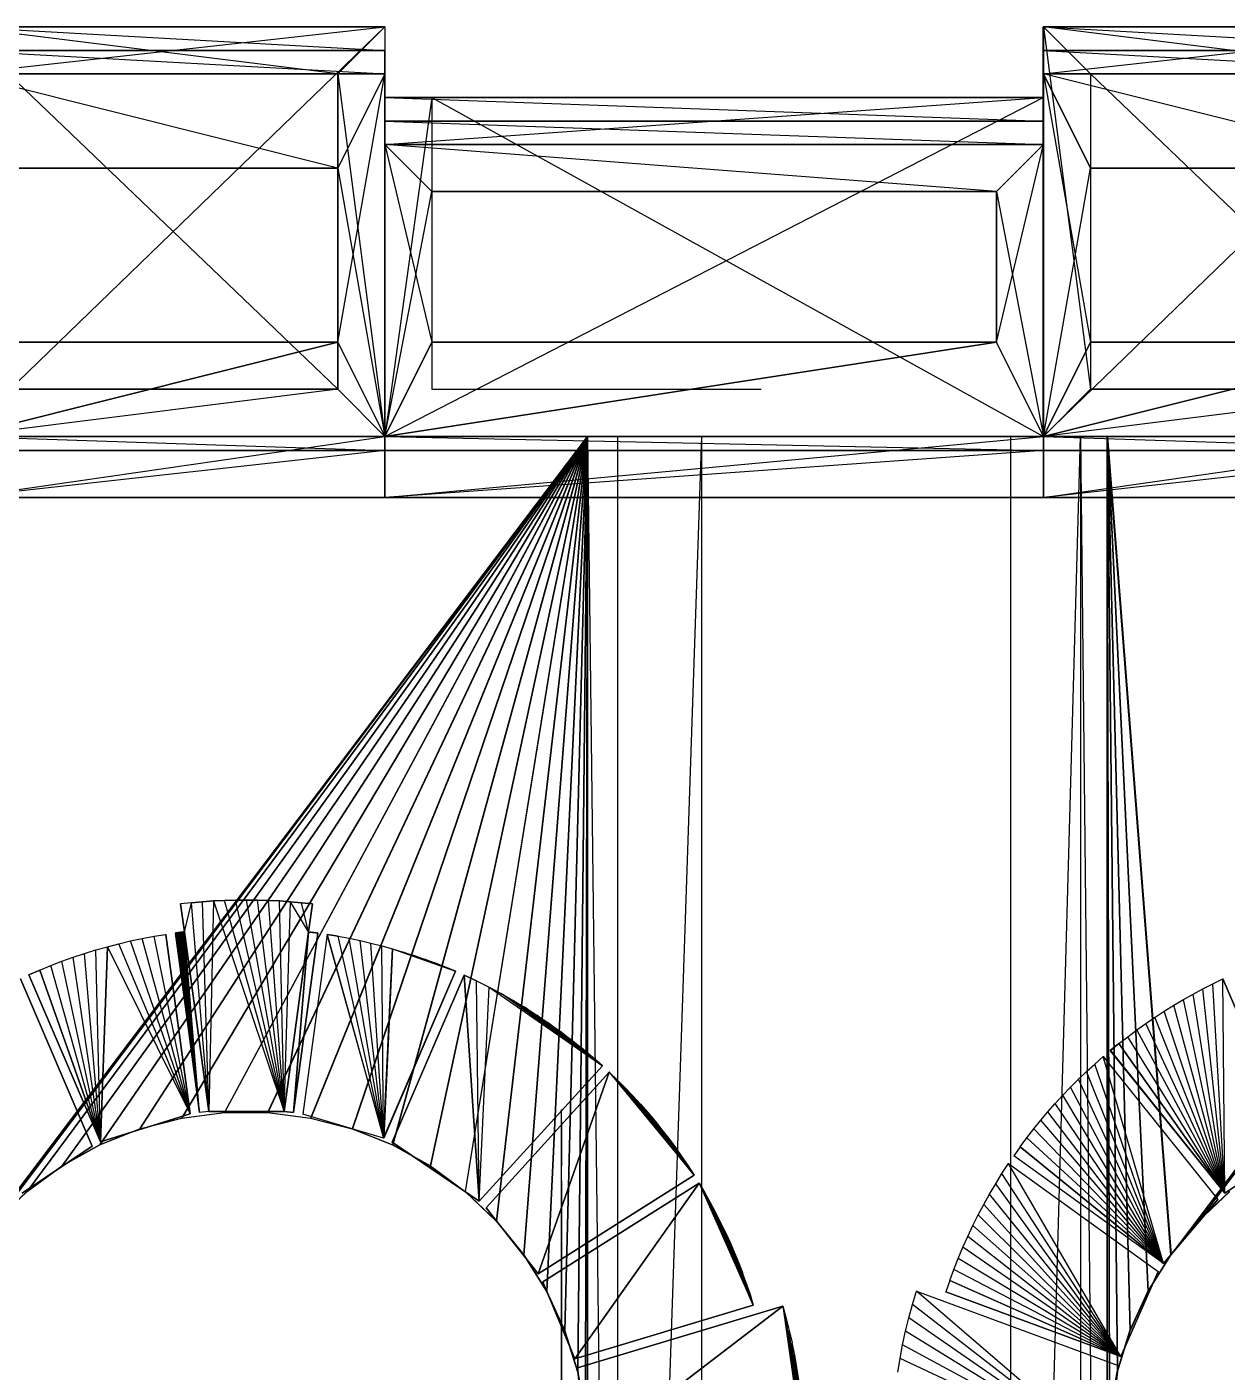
# Model space of a CAD drawing. Extents: x -41 to 47, y -35.8 to 51.3.
# Drawn here: x -18.502 to -15.952, y 44.107 to 46.965 of the extents above; entities that cross this region are included whole.
import ezdxf

# ---------------------------------------------------------------- set-up
doc = ezdxf.new("R2010")
doc.units = 0
doc.header["$MEASUREMENT"] = 0
doc.layers.add('PYDXF', color=8, linetype='CONTINUOUS')

msp = doc.modelspace()

# ---------------------------------------------------------------- linework, layer by layer
at = {"layer": 'PYDXF'}
for p, q in [((-17.7422, 46.9654), (-18.6417, 46.9654)), ((-18.6417, 46.0954), (-17.7422, 46.9654)), ((-17.7418, 46.9654), (-18.6413, 46.9654)), ((-18.6413, 46.8654), (-17.7418, 46.9654)), ((-17.8417, 46.8654), (-18.6413, 46.9654)), ((-17.7422, 46.9654), (-18.6413, 46.9654)), ((-18.6412, 46.9654), (-17.7417, 46.9654)), ((-18.6412, 46.9654), (-17.7417, 46.9154)), ((-17.7418, 46.9654), (-17.8417, 46.8654)), ((-17.7422, 46.9654), (-17.7422, 46.0954)), ((-17.7422, 46.9654), (-17.7418, 46.9654)), ((-17.7422, 46.9654), (-17.7418, 46.0954)), ((-17.7418, 46.9654), (-17.7418, 46.8654)), ((-17.7418, 46.9654), (-17.7418, 46.0954)), ((-17.7417, 46.9654), (-17.7417, 46.9154)), ((-15.4435, 46.9654), (-16.343, 46.9654)), ((-16.343, 46.0954), (-16.343, 46.9654)), ((-16.343, 46.0954), (-15.4435, 46.9654)), ((-16.3426, 46.9654), (-16.343, 46.0954)), ((-16.343, 46.9654), (-16.3426, 46.9654)), ((-16.3426, 46.9654), (-16.2426, 46.1954)), ((-15.543, 46.8654), (-16.3426, 46.9654)), ((-16.3426, 46.9654), (-15.443, 46.9654)), ((-16.3426, 46.9654), (-16.3426, 46.0954)), ((-16.3426, 46.9654), (-16.2426, 46.8654)), ((-15.4435, 46.9654), (-16.3426, 46.9654)), ((-15.443, 46.9654), (-16.3425, 46.9654)), ((-16.3425, 46.9654), (-16.3425, 46.9154)), ((-16.3425, 46.8654), (-16.3425, 46.9654)), ((-16.3425, 46.8654), (-15.443, 46.9654)), ((-16.3425, 46.9654), (-15.4429, 46.9654)), ((-16.3425, 46.9654), (-15.4429, 46.9154)), ((-16.3425, 46.9154), (-16.3425, 46.9654)), ((-18.6413, 46.9154), (-17.7417, 46.8654)), ((-18.6413, 46.9154), (-17.7417, 46.9154)), ((-17.7417, 46.9154), (-18.6412, 46.9154)), ((-17.7417, 46.8654), (-17.7417, 46.9154)), ((-16.3425, 46.9154), (-15.443, 46.8654)), ((-16.3425, 46.9154), (-15.4429, 46.9154)), ((-16.3425, 46.9154), (-16.3425, 46.8654)), ((-15.4429, 46.9154), (-16.3425, 46.9154)), ((-18.6413, 46.8654), (-17.7418, 46.8654)), ((-17.7418, 46.8654), (-18.6413, 46.8654)), ((-17.8417, 46.6654), (-18.6413, 46.8654)), ((-18.5414, 46.8654), (-17.8417, 46.1954)), ((-18.5414, 46.8654), (-17.8417, 46.8654)), ((-17.8417, 46.8654), (-18.5414, 46.8654)), ((-17.8417, 46.1954), (-17.8417, 46.8654)), ((-17.8417, 46.8654), (-17.8417, 46.1954)), ((-17.7418, 46.8654), (-17.8417, 46.6654)), ((-17.8417, 46.2954), (-17.7418, 46.8654)), ((-17.8417, 46.8654), (-17.7418, 46.0954)), ((-17.7418, 46.8654), (-17.7418, 46.0954)), ((-17.7418, 46.0954), (-17.7418, 46.8654)), ((-16.3425, 46.8654), (-15.443, 46.8654)), ((-15.443, 46.8654), (-16.3425, 46.8654)), ((-16.2426, 46.6654), (-16.3425, 46.8654)), ((-16.3425, 46.8654), (-16.3425, 46.0954)), ((-16.3425, 46.8654), (-16.2426, 46.2954)), ((-16.3425, 46.8654), (-16.2426, 46.6654)), ((-15.543, 46.6654), (-16.3425, 46.8654)), ((-16.3425, 46.0954), (-16.3425, 46.8654)), ((-16.2426, 46.8654), (-15.543, 46.1954)), ((-16.2426, 46.8654), (-15.543, 46.8654)), ((-16.2426, 46.8654), (-16.2426, 46.1954)), ((-15.543, 46.8654), (-16.2426, 46.8654)), ((-16.343, 46.8154), (-17.7422, 46.8154)), ((-17.7422, 46.0954), (-17.7422, 46.8154)), ((-17.7422, 46.0954), (-16.343, 46.8154)), ((-17.7422, 46.8154), (-17.7418, 46.8154)), ((-17.7418, 46.8154), (-17.7422, 46.0954)), ((-16.3425, 46.8154), (-17.7418, 46.8154)), ((-17.7418, 46.7154), (-17.7418, 46.8154)), ((-17.7418, 46.7154), (-16.3425, 46.8154)), ((-17.7417, 46.7654), (-17.7418, 46.8154)), ((-17.6418, 46.8154), (-17.7418, 46.0954)), ((-17.7418, 46.8154), (-17.7418, 46.0954)), ((-17.6418, 46.8154), (-17.7418, 46.8154)), ((-16.343, 46.8154), (-17.7418, 46.8154)), ((-17.7417, 46.8154), (-17.7417, 46.7654)), ((-17.7417, 46.8154), (-16.3425, 46.8154)), ((-17.7417, 46.8154), (-16.3425, 46.7654)), ((-17.6418, 46.8154), (-17.6418, 46.1954)), ((-17.6418, 46.8154), (-16.3425, 46.8154)), ((-17.6418, 46.8154), (-16.3425, 46.0954)), ((-16.343, 46.8154), (-17.6418, 46.8154)), ((-16.343, 46.8154), (-16.343, 46.0954)), ((-16.343, 46.8154), (-16.3425, 46.0954)), ((-16.3425, 46.8154), (-16.343, 46.8154)), ((-16.3425, 46.8154), (-16.3425, 46.7154)), ((-16.3425, 46.8154), (-16.3425, 46.7654)), ((-16.3425, 46.0954), (-16.3425, 46.8154)), ((-17.7417, 46.7654), (-16.3425, 46.7154)), ((-17.7417, 46.7654), (-16.3425, 46.7654)), ((-17.7417, 46.7654), (-17.7417, 46.7154)), ((-16.3425, 46.7654), (-17.7417, 46.7654)), ((-16.3425, 46.7154), (-16.3425, 46.7654)), ((-16.3425, 46.7154), (-17.7418, 46.7154)), ((-17.7418, 46.7154), (-16.3425, 46.7154)), ((-17.6418, 46.6154), (-17.7418, 46.7154)), ((-17.7418, 46.7154), (-17.7418, 46.0954)), ((-17.7418, 46.7154), (-17.6418, 46.2954)), ((-17.7418, 46.7154), (-17.6418, 46.6154)), ((-16.4425, 46.6154), (-17.7418, 46.7154)), ((-17.7418, 46.0954), (-17.7418, 46.7154)), ((-16.3425, 46.7154), (-16.4425, 46.6154)), ((-16.4425, 46.2954), (-16.3425, 46.7154)), ((-16.3425, 46.7154), (-16.3425, 46.0954)), ((-16.3425, 46.0954), (-16.3425, 46.7154)), ((-17.8417, 46.6654), (-18.5414, 46.6654)), ((-18.5414, 46.6654), (-17.8417, 46.6654)), ((-17.8417, 46.6654), (-17.8417, 46.2954)), ((-17.8417, 46.2954), (-17.8417, 46.6654)), ((-17.8417, 46.6654), (-17.7418, 46.0954)), ((-16.3425, 46.0954), (-16.2426, 46.6654)), ((-16.2426, 46.6654), (-16.2426, 46.2954)), ((-15.543, 46.6654), (-16.2426, 46.6654)), ((-16.2426, 46.6654), (-15.5429, 46.6654)), ((-17.7418, 46.0954), (-17.6418, 46.6154)), ((-17.6418, 46.6154), (-17.6418, 46.2954)), ((-16.4425, 46.6154), (-17.6418, 46.6154)), ((-17.6418, 46.6154), (-16.4425, 46.6154)), ((-16.4425, 46.6154), (-16.4425, 46.2954)), ((-16.4425, 46.6154), (-16.3425, 46.0954)), ((-16.4425, 46.2954), (-16.4425, 46.6154)), ((-18.6413, 46.0954), (-17.8417, 46.2954)), ((-17.8417, 46.2954), (-18.6413, 46.0954)), ((-18.5414, 46.2954), (-17.8417, 46.2954)), ((-17.8417, 46.2954), (-18.5413, 46.2954)), ((-17.8417, 46.2954), (-17.7418, 46.0954)), ((-16.4425, 46.2954), (-17.7418, 46.0954)), ((-17.7418, 46.0954), (-16.4425, 46.2954)), ((-17.6418, 46.2954), (-17.7418, 46.0954)), ((-17.7418, 46.0954), (-17.6418, 46.2954)), ((-16.4425, 46.2954), (-17.6418, 46.2954)), ((-17.6418, 46.2954), (-16.4425, 46.2954)), ((-16.3425, 46.0954), (-16.4425, 46.2954)), ((-16.3425, 46.0954), (-16.2426, 46.2954)), ((-16.3425, 46.0954), (-15.5429, 46.2954)), ((-15.543, 46.2954), (-16.3425, 46.0954)), ((-16.2426, 46.2954), (-16.3425, 46.0954)), ((-15.5429, 46.2954), (-16.2426, 46.2954)), ((-16.2426, 46.2954), (-15.543, 46.2954)), ((-17.8417, 46.1954), (-18.6413, 46.0954)), ((-17.8417, 46.1954), (-18.5414, 46.1954)), ((-18.5414, 46.1954), (-17.8417, 46.1954)), ((-17.7418, 46.0954), (-17.8417, 46.1954)), ((-17.6418, 46.1954), (-16.9422, 46.1954)), ((-16.2426, 46.1954), (-16.3426, 46.0954)), ((-15.543, 46.1954), (-16.3426, 46.0954)), ((-15.543, 46.1954), (-16.2426, 46.1954)), ((-16.2426, 46.1954), (-15.543, 46.1954)), ((-18.7619, 46.0954), (-17.3119, 46.0954)), ((-18.7613, 46.0954), (-17.3113, 46.0954)), ((-18.7613, 46.0954), (-17.3119, 46.0954)), ((-18.6417, 46.0954), (-17.7422, 46.0954)), ((-18.6417, 46.0954), (-17.7418, 46.0954)), ((-17.7418, 46.0954), (-18.6413, 46.0954)), ((-18.6413, 46.0954), (-17.7418, 46.0954)), ((-18.6413, 45.9654), (-17.7418, 46.0954)), ((-18.6412, 46.0954), (-17.7417, 46.0654)), ((-17.3119, 46.0954), (-18.6269, 44.3564)), ((-18.6262, 44.3564), (-17.3113, 46.0954)), ((-17.3119, 46.0954), (-18.5688, 44.4276)), ((-17.3113, 46.0954), (-18.5682, 44.4276)), ((-17.3119, 46.0954), (-18.5023, 44.4909)), ((-17.3113, 46.0954), (-18.5017, 44.4909)), ((-17.3119, 46.0954), (-18.4283, 44.5452)), ((-17.3113, 46.0954), (-18.4277, 44.5452)), ((-17.3119, 46.0954), (-18.3481, 44.5898)), ((-17.3113, 46.0954), (-18.3474, 44.5898)), ((-17.3119, 46.0954), (-18.2628, 44.6239)), ((-17.3113, 46.0954), (-18.2621, 44.6239)), ((-17.3119, 46.0954), (-18.1739, 44.6469)), ((-17.3113, 46.0954), (-18.1733, 44.6469)), ((-17.3119, 46.0954), (-18.0828, 44.6585)), ((-17.3113, 46.0954), (-18.0822, 44.6585)), ((-17.3119, 46.0954), (-17.991, 44.6585)), ((-17.3113, 46.0954), (-17.9904, 44.6585)), ((-17.3119, 46.0954), (-17.8999, 44.6469)), ((-17.3113, 46.0954), (-17.8993, 44.6469)), ((-17.3119, 46.0954), (-17.8111, 44.6239)), ((-17.3113, 46.0954), (-17.8104, 44.6239)), ((-17.7422, 46.0954), (-16.343, 46.0954)), ((-17.7418, 46.0954), (-17.7422, 46.0954)), ((-17.7422, 46.0954), (-17.7418, 46.0954)), ((-17.7422, 46.0954), (-16.3425, 46.0954)), ((-17.7418, 46.0954), (-17.7417, 46.0654)), ((-17.7418, 46.0954), (-17.7418, 45.9654)), ((-16.3425, 46.0954), (-17.7418, 46.0954)), ((-17.7418, 46.0954), (-16.3425, 46.0954)), ((-17.7418, 45.9654), (-16.3425, 46.0954)), ((-17.7418, 45.9654), (-17.7418, 46.0954)), ((-17.7417, 46.0654), (-17.7417, 46.0954)), ((-17.7417, 46.0954), (-16.3425, 46.0654)), ((-17.3119, 46.0954), (-17.7258, 44.5898)), ((-17.3113, 46.0954), (-17.7252, 44.5898)), ((-17.3119, 46.0954), (-17.6455, 44.5452)), ((-17.3113, 46.0954), (-17.6449, 44.5452)), ((-17.3119, 46.0954), (-17.5715, 44.4909)), ((-17.3113, 46.0954), (-17.5709, 44.4909)), ((-17.3119, 46.0954), (-17.505, 44.4276)), ((-17.3113, 46.0954), (-17.5044, 44.4276)), ((-17.3119, 46.0954), (-17.447, 44.3564)), ((-17.3113, 46.0954), (-17.4464, 44.3564)), ((-17.3119, 46.0954), (-17.3985, 44.2785)), ((-17.3113, 46.0954), (-17.3978, 44.2785)), ((-17.3119, 46.0954), (-17.3602, 44.1951)), ((-17.3113, 46.0954), (-17.3595, 44.1951)), ((-17.3119, 46.0954), (-17.3327, 44.1074)), ((-17.3113, 46.0954), (-17.332, 44.1074)), ((-17.3119, 46.0954), (-17.3165, 44.0171)), ((-17.3113, 46.0954), (-17.3159, 44.0171)), ((-17.3119, 46.0954), (-17.3119, 43.9254)), ((-17.3119, 46.0954), (-17.3113, 46.0954)), ((-17.3119, 46.0954), (-17.3113, 43.9254)), ((-17.3113, 46.0954), (-17.3113, 43.9254)), ((-17.3112, 46.0954), (-17.2476, 46.0954)), ((-16.2062, 46.0954), (-17.3112, 46.0954)), ((-17.3112, 40.7954), (-17.3112, 46.0954)), ((-17.3112, 46.0954), (-17.2476, 40.7954)), ((-17.3112, 46.0954), (-17.3112, 40.7954)), ((-17.2476, 46.0954), (-17.069, 46.0954)), ((-17.069, 46.0954), (-17.2476, 40.7954)), ((-16.2062, 46.0954), (-17.2476, 46.0954)), ((-17.2476, 46.0954), (-17.2476, 40.7954)), ((-17.069, 46.0954), (-16.4124, 46.0954)), ((-16.2062, 46.0954), (-17.069, 46.0954)), ((-17.069, 46.0954), (-17.069, 40.7954)), ((-16.4124, 46.0954), (-16.2639, 46.0954)), ((-16.4124, 46.0954), (-16.4124, 40.7954)), ((-16.2062, 46.0954), (-16.4124, 46.0954)), ((-16.4124, 40.7954), (-16.2639, 46.0954)), ((-16.343, 46.0954), (-15.4435, 46.0954)), ((-16.343, 46.0954), (-16.3426, 46.0954)), ((-16.343, 46.0954), (-15.443, 46.0954)), ((-16.3425, 46.0954), (-16.343, 46.0954)), ((-15.443, 46.0954), (-16.3425, 46.0954)), ((-16.3425, 46.0654), (-16.3425, 46.0954)), ((-16.3425, 46.0954), (-16.3425, 46.0654)), ((-16.3425, 46.0954), (-16.3425, 45.9654)), ((-16.3425, 46.0954), (-15.443, 46.0954)), ((-15.4429, 46.0954), (-16.3425, 46.0954)), ((-16.3425, 45.9654), (-15.443, 46.0954)), ((-16.3425, 45.9654), (-16.3425, 46.0954)), ((-16.3424, 46.0954), (-15.4429, 46.0654)), ((-16.3424, 46.0954), (-15.4429, 46.0954)), ((-16.2639, 46.0954), (-16.2062, 46.0954)), ((-16.2062, 46.0954), (-16.2639, 46.0954)), ((-16.2639, 46.0954), (-16.2062, 40.7954)), ((-16.2639, 46.0954), (-16.2639, 40.7954)), ((-16.2069, 43.9254), (-16.2069, 46.0954)), ((-16.2069, 46.0954), (-14.7569, 46.0954)), ((-16.2069, 46.0954), (-16.2023, 44.0171)), ((-16.2069, 46.0954), (-16.2063, 46.0954)), ((-16.2063, 46.0954), (-16.2069, 43.9254)), ((-16.2069, 46.0954), (-16.1204, 44.2785)), ((-16.2069, 46.0954), (-16.1862, 44.1074)), ((-16.2069, 46.0954), (-16.1587, 44.1951)), ((-16.0719, 44.3564), (-16.2069, 46.0954)), ((-16.2063, 46.0954), (-16.2063, 43.9254)), ((-16.2017, 44.0171), (-16.2063, 46.0954)), ((-16.2063, 46.0954), (-16.1581, 44.1951)), ((-16.2063, 46.0954), (-16.1855, 44.1074)), ((-16.2063, 46.0954), (-16.0712, 44.3564)), ((-16.2063, 46.0954), (-16.1198, 44.2785)), ((-16.2063, 46.0954), (-14.7563, 46.0954)), ((-16.2063, 46.0954), (-14.7569, 46.0954)), ((-16.2062, 46.0954), (-16.2062, 40.7954)), ((-16.2062, 40.7954), (-16.2062, 46.0954)), ((-14.7569, 46.0954), (-16.0719, 44.3564)), ((-16.0712, 44.3564), (-14.7563, 46.0954)), ((-14.7569, 46.0954), (-16.0139, 44.4276)), ((-14.7563, 46.0954), (-16.0132, 44.4276)), ((-18.6413, 46.0654), (-17.7418, 46.0654)), ((-17.7418, 46.0654), (-18.6413, 45.9654)), ((-17.7417, 46.0654), (-18.6412, 46.0654)), ((-17.7418, 45.9654), (-17.7418, 46.0654)), ((-17.7418, 46.0654), (-16.3425, 46.0654)), ((-16.3425, 46.0654), (-17.7418, 45.9654)), ((-17.7418, 46.0654), (-17.7418, 45.9654)), ((-16.3425, 46.0654), (-17.7417, 46.0654)), ((-16.3425, 45.9654), (-16.3425, 46.0654)), ((-16.3425, 46.0654), (-15.443, 46.0654)), ((-15.443, 46.0654), (-16.3425, 45.9654)), ((-16.3425, 46.0654), (-16.3425, 45.9654)), ((-15.4429, 46.0654), (-16.3424, 46.0654)), ((-17.7418, 45.9654), (-18.6413, 45.9654)), ((-18.6413, 45.9654), (-17.7418, 45.9654)), ((-16.3425, 45.9654), (-17.7418, 45.9654)), ((-17.7418, 45.9654), (-16.3425, 45.9654)), ((-15.443, 45.9654), (-16.3425, 45.9654)), ((-16.3425, 45.9654), (-15.443, 45.9654)), ((-18.1524, 45.1045), (-18.1757, 45.102)), ((-18.1676, 45.0425), (-18.1524, 45.1045)), ((-18.1292, 45.1066), (-18.1525, 45.1045)), ((-18.1524, 45.1045), (-18.1291, 45.1066)), ((-18.1159, 44.661), (-18.1524, 45.1045)), ((-18.1059, 45.1082), (-18.1292, 45.1066)), ((-18.1291, 45.1066), (-18.1058, 45.1082)), ((-18.1159, 44.661), (-18.1291, 45.1066)), ((-18.1058, 45.1082), (-18.1159, 44.661)), ((-18.0825, 45.1093), (-18.1059, 45.1082)), ((-18.1058, 45.1082), (-18.0825, 45.1093)), ((-18.1058, 45.1082), (-17.956, 44.661)), ((-18.0825, 45.1093), (-18.0591, 45.11)), ((-18.0591, 45.11), (-18.0825, 45.1093)), ((-17.956, 44.661), (-18.0825, 45.1093)), ((-18.0591, 45.11), (-18.0357, 45.1102)), ((-18.0358, 45.1102), (-18.0591, 45.11)), ((-17.956, 44.661), (-18.0591, 45.11)), ((-18.0124, 45.11), (-18.0358, 45.1102)), ((-18.0357, 45.1102), (-18.0124, 45.11)), ((-17.956, 44.661), (-18.0357, 45.1102)), ((-17.989, 45.1093), (-18.0124, 45.11)), ((-18.0124, 45.11), (-17.989, 45.1093)), ((-17.956, 44.661), (-18.0124, 45.11)), ((-17.9657, 45.1081), (-17.989, 45.1093)), ((-17.989, 45.1093), (-17.9656, 45.1081)), ((-17.956, 44.661), (-17.989, 45.1093)), ((-17.9424, 45.1065), (-17.9657, 45.1081)), ((-17.9656, 45.1081), (-17.9423, 45.1065)), ((-17.956, 44.661), (-17.9656, 45.1081)), ((-17.956, 44.661), (-17.9423, 45.1065)), ((-17.9191, 45.1044), (-17.9424, 45.1065)), ((-17.9423, 45.1065), (-17.919, 45.1044)), ((-17.9039, 45.0424), (-17.9423, 45.1065)), ((-17.8958, 45.1019), (-17.9191, 45.1044)), ((-17.919, 45.1044), (-17.8958, 45.1019)), ((-17.9039, 45.0424), (-17.919, 45.1044)), ((-18.1757, 45.1022), (-18.1757, 45.102)), ((-18.1676, 45.0425), (-18.1757, 45.102)), ((-18.1757, 45.102), (-18.1676, 45.0425)), ((-17.8958, 45.1019), (-17.9039, 45.0424)), ((-17.9039, 45.0424), (-17.8958, 45.1019)), ((-17.8958, 45.1021), (-17.8958, 45.1019)), ((-18.3067, 45.0173), (-18.282, 45.0231)), ((-18.282, 45.0231), (-18.2572, 45.0283)), ((-18.1555, 44.6555), (-18.282, 45.0231)), ((-18.2572, 45.0283), (-18.2323, 45.033)), ((-18.1555, 44.6555), (-18.2572, 45.0283)), ((-18.2323, 45.033), (-18.2073, 45.0372)), ((-18.1555, 44.6555), (-18.2323, 45.033)), ((-18.2073, 45.0373), (-18.2073, 45.0372)), ((-18.1555, 44.6555), (-18.2073, 45.0372)), ((-18.2073, 45.0372), (-18.1555, 44.6555)), ((-18.1858, 45.0403), (-18.1875, 45.04)), ((-18.1875, 45.04), (-18.1357, 44.6586)), ((-18.1842, 45.0405), (-18.1858, 45.0403)), ((-18.1858, 45.0403), (-18.1842, 45.0405)), ((-18.1357, 44.6586), (-18.1858, 45.0403)), ((-18.1825, 45.0407), (-18.1842, 45.0405)), ((-18.1842, 45.0405), (-18.1825, 45.0407)), ((-18.1357, 44.6586), (-18.1842, 45.0405)), ((-18.1809, 45.0409), (-18.1825, 45.0407)), ((-18.1825, 45.0407), (-18.1809, 45.0409)), ((-18.1357, 44.6586), (-18.1825, 45.0407)), ((-18.1792, 45.0411), (-18.1809, 45.0409)), ((-18.1809, 45.0409), (-18.1792, 45.0411)), ((-18.1357, 44.6586), (-18.1809, 45.0409)), ((-18.1776, 45.0413), (-18.1792, 45.0411)), ((-18.1792, 45.0411), (-18.1776, 45.0413)), ((-18.1357, 44.6586), (-18.1792, 45.0411)), ((-18.1776, 45.0413), (-18.1759, 45.0415)), ((-18.1759, 45.0415), (-18.1776, 45.0413)), ((-18.1357, 44.6586), (-18.1776, 45.0413)), ((-18.1743, 45.0418), (-18.1759, 45.0415)), ((-18.1759, 45.0415), (-18.1742, 45.0418)), ((-18.1357, 44.6586), (-18.1759, 45.0415)), ((-18.1726, 45.042), (-18.1743, 45.0418)), ((-18.1742, 45.0418), (-18.1726, 45.042)), ((-18.1357, 44.6586), (-18.1742, 45.0418)), ((-18.1726, 45.042), (-18.1709, 45.0422)), ((-18.171, 45.0422), (-18.1726, 45.042)), ((-18.1357, 44.6586), (-18.1726, 45.042)), ((-18.1693, 45.0424), (-18.171, 45.0422)), ((-18.1709, 45.0422), (-18.1693, 45.0424)), ((-18.1357, 44.6586), (-18.1709, 45.0422)), ((-18.1676, 45.0425), (-18.1693, 45.0424)), ((-18.1693, 45.0424), (-18.1676, 45.0425)), ((-18.1357, 44.6586), (-18.1693, 45.0424)), ((-18.1676, 45.0425), (-18.1159, 44.661)), ((-18.1159, 44.661), (-18.1676, 45.0425)), ((-18.1357, 44.6586), (-18.1676, 45.0425)), ((-17.9039, 45.0424), (-17.956, 44.661)), ((-17.956, 44.661), (-17.9039, 45.0424)), ((-17.9039, 45.0424), (-17.9362, 44.6585)), ((-17.9362, 44.6585), (-17.9039, 45.0424)), ((-17.9362, 44.6585), (-17.8841, 45.0399)), ((-17.8841, 45.0399), (-17.9362, 44.6585)), ((-17.8643, 45.037), (-17.9164, 44.6554)), ((-17.9039, 45.0424), (-17.9023, 45.0422)), ((-17.9039, 45.0424), (-17.8841, 45.0399)), ((-17.9023, 45.0422), (-17.9006, 45.042)), ((-17.8841, 45.0399), (-17.9023, 45.0422)), ((-17.9006, 45.042), (-17.899, 45.0418)), ((-17.8841, 45.0399), (-17.9006, 45.042)), ((-17.899, 45.0418), (-17.8973, 45.0416)), ((-17.8841, 45.0399), (-17.899, 45.0418)), ((-17.8973, 45.0416), (-17.8957, 45.0414)), ((-17.8841, 45.0399), (-17.8973, 45.0416)), ((-17.8957, 45.0414), (-17.894, 45.0412)), ((-17.8841, 45.0399), (-17.8957, 45.0414)), ((-17.8841, 45.0399), (-17.894, 45.0412)), ((-17.894, 45.0412), (-17.8924, 45.041)), ((-17.8841, 45.0399), (-17.8924, 45.041)), ((-17.8923, 45.041), (-17.8907, 45.0408)), ((-17.8841, 45.0399), (-17.8907, 45.0408)), ((-17.8907, 45.0408), (-17.889, 45.0406)), ((-17.8841, 45.0399), (-17.8891, 45.0406)), ((-17.8891, 45.0406), (-17.8874, 45.0403)), ((-17.8874, 45.0403), (-17.8858, 45.0401)), ((-17.8841, 45.0399), (-17.8874, 45.0403)), ((-17.8841, 45.0399), (-17.8858, 45.0401)), ((-17.8857, 45.0401), (-17.8841, 45.0399)), ((-17.8643, 45.037), (-17.7444, 44.604)), ((-17.8643, 45.037), (-17.8409, 45.0332)), ((-17.7443, 44.604), (-17.8643, 45.037)), ((-17.8409, 45.0332), (-17.8643, 45.037)), ((-17.8409, 45.0332), (-17.8177, 45.0288)), ((-17.7444, 44.604), (-17.8409, 45.0332)), ((-17.8177, 45.0288), (-17.7945, 45.0239)), ((-17.7444, 44.604), (-17.8177, 45.0288)), ((-17.7444, 44.604), (-17.7945, 45.0239)), ((-17.7944, 45.0239), (-17.7714, 45.0186)), ((-17.7444, 44.604), (-17.7714, 45.0186)), ((-17.7714, 45.0186), (-17.7484, 45.0128)), ((-18.4039, 44.9885), (-18.3799, 44.9965)), ((-18.3799, 44.9965), (-18.3556, 45.004)), ((-18.3458, 44.596), (-18.3799, 44.9965)), ((-18.3556, 45.004), (-18.3312, 45.0109)), ((-18.3458, 44.596), (-18.3556, 45.004)), ((-18.3458, 44.596), (-18.3313, 45.0109)), ((-18.3312, 45.0109), (-18.3458, 44.596)), ((-18.3313, 45.0109), (-18.3067, 45.0173)), ((-18.3313, 45.0109), (-18.1555, 44.6555)), ((-18.1555, 44.6555), (-18.3067, 45.0173)), ((-17.7484, 45.0128), (-17.7256, 45.0065)), ((-17.7444, 44.604), (-17.7484, 45.0128)), ((-17.7444, 44.604), (-17.7256, 45.0065)), ((-17.7256, 45.0065), (-17.7443, 44.604)), ((-17.7256, 45.0065), (-17.7029, 44.9997)), ((-17.7256, 45.0065), (-17.5918, 44.9587)), ((-17.7029, 44.9997), (-17.6803, 44.9924)), ((-17.5918, 44.9587), (-17.7029, 44.9997)), ((-17.5918, 44.9587), (-17.6803, 44.9924)), ((-17.6803, 44.9924), (-17.6579, 44.9847)), ((-18.4749, 44.9612), (-18.4982, 44.951)), ((-18.4982, 44.951), (-18.4749, 44.9612)), ((-18.4749, 44.9612), (-18.4515, 44.9708)), ((-18.4749, 44.9612), (-18.3458, 44.596)), ((-18.3458, 44.596), (-18.4749, 44.9612)), ((-18.4515, 44.9708), (-18.4278, 44.9799)), ((-18.3458, 44.596), (-18.4515, 44.9708)), ((-18.4278, 44.9799), (-18.4039, 44.9885)), ((-18.3458, 44.596), (-18.4278, 44.9799)), ((-18.3458, 44.596), (-18.4039, 44.9885)), ((-17.6579, 44.9847), (-17.6357, 44.9765)), ((-17.5918, 44.9587), (-17.6579, 44.9847)), ((-17.6357, 44.9765), (-17.6137, 44.9678)), ((-17.5918, 44.9587), (-17.6357, 44.9765)), ((-17.5918, 44.9587), (-17.6137, 44.9678)), ((-17.6136, 44.9678), (-17.5918, 44.9587)), ((-18.5163, 44.9427), (-18.3638, 44.5872)), ((-18.3638, 44.5872), (-18.5163, 44.9427)), ((-18.4982, 44.9512), (-18.4982, 44.951)), ((-18.3458, 44.596), (-18.4982, 44.951)), ((-18.4982, 44.951), (-18.3458, 44.596)), ((-17.7444, 44.604), (-17.5918, 44.9587)), ((-17.5918, 44.9587), (-17.7443, 44.604)), ((-17.5735, 44.9506), (-17.7261, 44.5957)), ((-17.7261, 44.5957), (-17.5735, 44.9506)), ((-17.5734, 44.9508), (-17.5735, 44.9506)), ((-17.5735, 44.9506), (-17.5411, 44.47)), ((-17.5735, 44.9506), (-17.5468, 44.9382)), ((-17.5411, 44.47), (-17.5735, 44.9506)), ((-17.5468, 44.9382), (-17.5735, 44.9506)), ((-17.5468, 44.9382), (-17.5205, 44.925)), ((-17.5411, 44.47), (-17.5468, 44.9382)), ((-16.0037, 44.9215), (-15.9826, 44.9323)), ((-15.9826, 44.9323), (-15.9613, 44.9427)), ((-15.9574, 44.4872), (-15.9826, 44.9323)), ((-15.9616, 44.9433), (-15.9613, 44.9427)), ((-15.9613, 44.9427), (-15.8088, 44.5872)), ((-15.9574, 44.4872), (-15.9613, 44.9427)), ((-15.8088, 44.5872), (-15.9613, 44.9427)), ((-17.5411, 44.47), (-17.5205, 44.925)), ((-17.5205, 44.925), (-17.2796, 44.7577)), ((-17.5205, 44.925), (-17.4945, 44.9112)), ((-17.4945, 44.9112), (-17.4689, 44.8967)), ((-17.2796, 44.7577), (-17.4945, 44.9112)), ((-16.0452, 44.8987), (-16.0246, 44.9103)), ((-16.0246, 44.9103), (-16.0037, 44.9215)), ((-15.9574, 44.4872), (-16.0246, 44.9103)), ((-15.9574, 44.4872), (-16.0037, 44.9215)), ((-17.2796, 44.7577), (-17.4689, 44.8967)), ((-17.4689, 44.8967), (-17.4437, 44.8815)), ((-17.4437, 44.8815), (-17.4189, 44.8657)), ((-17.2796, 44.7577), (-17.4437, 44.8815)), ((-16.0857, 44.874), (-16.0656, 44.8866)), ((-16.0656, 44.8866), (-16.0452, 44.8987)), ((-15.9574, 44.4872), (-16.0656, 44.8866)), ((-15.9574, 44.4872), (-16.0452, 44.8987)), ((-17.4189, 44.8657), (-17.3945, 44.8492)), ((-17.2796, 44.7577), (-17.4189, 44.8657)), ((-17.3946, 44.8492), (-17.3706, 44.8322)), ((-17.2796, 44.7577), (-17.3946, 44.8492)), ((-16.1444, 44.834), (-16.1251, 44.8478)), ((-16.1251, 44.8478), (-16.1055, 44.8611)), ((-15.9574, 44.4872), (-16.1251, 44.8478)), ((-15.9574, 44.4872), (-16.1056, 44.8611)), ((-16.1055, 44.8611), (-16.0857, 44.874)), ((-15.9574, 44.4872), (-16.0857, 44.874)), ((-17.2796, 44.7577), (-17.3706, 44.8322)), ((-17.3706, 44.8322), (-17.3471, 44.8144)), ((-16.1821, 44.8053), (-16.1634, 44.8198)), ((-16.1634, 44.8198), (-16.1444, 44.834)), ((-15.9574, 44.4872), (-16.1634, 44.8198)), ((-15.9574, 44.4872), (-16.1444, 44.834)), ((-17.2796, 44.7577), (-17.3471, 44.8144)), ((-17.3471, 44.8144), (-17.3241, 44.7961)), ((-17.3241, 44.7961), (-17.3016, 44.7772)), ((-17.2796, 44.7577), (-17.3241, 44.7961)), ((-16.2006, 44.7904), (-16.2005, 44.7903)), ((-16.1821, 44.8053), (-16.2005, 44.7903)), ((-15.9574, 44.4872), (-16.2005, 44.7903)), ((-16.2004, 44.7903), (-16.1821, 44.8053)), ((-16.2004, 44.7903), (-15.9574, 44.4872)), ((-16.1821, 44.8053), (-15.9574, 44.4872)), ((-15.9574, 44.4872), (-16.1821, 44.8053)), ((-17.3016, 44.7772), (-17.2795, 44.7577)), ((-17.2796, 44.7577), (-17.3016, 44.7772)), ((-16.251, 44.7457), (-16.2335, 44.7617)), ((-16.2335, 44.7617), (-16.2157, 44.7774)), ((-16.0877, 44.3377), (-16.2335, 44.7617)), ((-16.2162, 44.7779), (-16.2157, 44.7774)), ((-16.0877, 44.3377), (-16.2158, 44.7774)), ((-16.2158, 44.7774), (-15.9723, 44.4738)), ((-17.5411, 44.47), (-17.2796, 44.7577)), ((-17.2795, 44.7577), (-17.5411, 44.47)), ((-17.2649, 44.7441), (-17.5267, 44.4561)), ((-17.2649, 44.7441), (-17.4162, 44.3162)), ((-17.4162, 44.3162), (-17.2649, 44.7441)), ((-17.2648, 44.7442), (-17.2649, 44.7441)), ((-17.2649, 44.7441), (-17.0847, 44.5252)), ((-17.2649, 44.7441), (-17.2478, 44.7277)), ((-17.2478, 44.7277), (-17.2649, 44.7441)), ((-16.2681, 44.7293), (-16.251, 44.7457)), ((-16.0877, 44.3377), (-16.251, 44.7457)), ((-17.2478, 44.7277), (-17.2311, 44.7109)), ((-17.0847, 44.5252), (-17.2478, 44.7277)), ((-17.2311, 44.7109), (-17.2147, 44.6938)), ((-17.0847, 44.5252), (-17.2311, 44.7109)), ((-16.3012, 44.6955), (-16.2848, 44.7126)), ((-16.2848, 44.7126), (-16.2681, 44.7293)), ((-16.0877, 44.3377), (-16.2848, 44.7126)), ((-16.0877, 44.3377), (-16.2681, 44.7293)), ((-17.2147, 44.6938), (-17.1987, 44.6763)), ((-17.0847, 44.5252), (-17.2147, 44.6938)), ((-17.0847, 44.5252), (-17.1987, 44.6763)), ((-17.1987, 44.6763), (-17.1831, 44.6585)), ((-16.3329, 44.6602), (-16.3173, 44.678)), ((-16.3173, 44.678), (-16.3012, 44.6955)), ((-16.0877, 44.3377), (-16.3173, 44.678)), ((-16.0877, 44.3377), (-16.3012, 44.6955)), ((-18.3458, 44.596), (-18.1555, 44.6555)), ((-18.1555, 44.6555), (-18.3458, 44.596)), ((-18.2628, 44.6239), (-18.1739, 44.6469)), ((-18.2628, 44.6239), (-18.1733, 44.6469)), ((-18.2621, 44.6239), (-18.1733, 44.6469)), ((-18.1739, 44.6469), (-18.0828, 44.6585)), ((-18.1739, 44.6469), (-18.0822, 44.6585)), ((-18.1733, 44.6469), (-18.1739, 44.6469)), ((-18.1733, 44.6469), (-18.0822, 44.6585)), ((-18.1159, 44.661), (-18.1357, 44.6586)), ((-17.956, 44.661), (-18.1159, 44.661)), ((-18.1159, 44.661), (-17.956, 44.661)), ((-18.0828, 44.6585), (-17.991, 44.6585)), ((-18.0828, 44.6585), (-17.9904, 44.6585)), ((-18.0822, 44.6585), (-18.0828, 44.6585)), ((-18.0822, 44.6585), (-17.9904, 44.6585)), ((-17.991, 44.6585), (-17.8999, 44.6469)), ((-17.991, 44.6585), (-17.8993, 44.6469)), ((-17.9904, 44.6585), (-17.991, 44.6585)), ((-17.9904, 44.6585), (-17.8993, 44.6469)), ((-17.9362, 44.6585), (-17.956, 44.661)), ((-17.956, 44.661), (-17.9362, 44.6585)), ((-17.7444, 44.604), (-17.9164, 44.6554)), ((-17.8999, 44.6469), (-17.8111, 44.6239)), ((-17.8999, 44.6469), (-17.8104, 44.6239)), ((-17.8993, 44.6469), (-17.8999, 44.6469)), ((-17.8993, 44.6469), (-17.8104, 44.6239)), ((-17.3665, 44.6388), (-17.3665, 44.6654)), ((-17.0847, 44.5252), (-17.1831, 44.6585)), ((-17.1831, 44.6585), (-17.1678, 44.6404)), ((-16.3482, 44.6421), (-16.3329, 44.6602)), ((-16.0877, 44.3377), (-16.3329, 44.6602)), ((-18.3481, 44.5898), (-18.2628, 44.6239)), ((-18.3481, 44.5898), (-18.2621, 44.6239)), ((-18.3474, 44.5898), (-18.2621, 44.6239)), ((-18.2621, 44.6239), (-18.2628, 44.6239)), ((-17.8111, 44.6239), (-17.7258, 44.5898)), ((-17.8104, 44.6239), (-17.8111, 44.6239)), ((-17.8111, 44.6239), (-17.7252, 44.5898)), ((-17.8104, 44.6239), (-17.7252, 44.5898)), ((-17.3665, 44.5354), (-17.3665, 44.6388)), ((-17.3665, 44.6388), (-17.3665, 44.5454)), ((-17.1678, 44.6404), (-17.153, 44.6219)), ((-17.0847, 44.5252), (-17.1678, 44.6404)), ((-17.153, 44.6219), (-17.1385, 44.6031)), ((-17.0847, 44.5252), (-17.153, 44.6219)), ((-16.3776, 44.605), (-16.3631, 44.6237)), ((-16.3631, 44.6237), (-16.3482, 44.6421)), ((-16.0877, 44.3377), (-16.3631, 44.6237)), ((-16.0877, 44.3377), (-16.3482, 44.6421)), ((-18.4283, 44.5452), (-18.3481, 44.5898)), ((-18.4283, 44.5452), (-18.3474, 44.5898)), ((-18.4277, 44.5452), (-18.3474, 44.5898)), ((-18.3474, 44.5898), (-18.3481, 44.5898)), ((-17.5411, 44.47), (-17.7261, 44.5957)), ((-17.7261, 44.5957), (-17.5411, 44.47)), ((-17.7258, 44.5898), (-17.6455, 44.5452)), ((-17.7252, 44.5898), (-17.7258, 44.5898)), ((-17.7258, 44.5898), (-17.6449, 44.5452)), ((-17.7252, 44.5898), (-17.6449, 44.5452)), ((-17.1385, 44.6031), (-17.1244, 44.5841)), ((-17.0847, 44.5252), (-17.1385, 44.6031)), ((-16.3918, 44.586), (-16.3776, 44.605)), ((-16.0877, 44.3377), (-16.3776, 44.605)), ((-18.5124, 44.4872), (-18.3638, 44.5872)), ((-18.3638, 44.5872), (-18.5124, 44.4872)), ((-17.1244, 44.5841), (-17.1108, 44.5647)), ((-17.0847, 44.5252), (-17.1244, 44.5841)), ((-17.1108, 44.5647), (-17.0975, 44.5451)), ((-17.0847, 44.5252), (-17.1108, 44.5647)), ((-16.4056, 44.5668), (-16.4055, 44.5667)), ((-16.3918, 44.586), (-16.4055, 44.5667)), ((-16.0877, 44.3377), (-16.4055, 44.5667)), ((-16.3918, 44.586), (-16.0877, 44.3377)), ((-16.0877, 44.3377), (-16.3917, 44.586)), ((-15.9574, 44.4872), (-15.8088, 44.5872)), ((-15.8088, 44.5872), (-15.9574, 44.4872)), ((-18.5023, 44.4909), (-18.4283, 44.5452)), ((-18.5023, 44.4909), (-18.4277, 44.5452)), ((-18.5017, 44.4909), (-18.4277, 44.5452)), ((-18.4277, 44.5452), (-18.4283, 44.5452)), ((-17.6455, 44.5452), (-17.5715, 44.4909)), ((-17.6449, 44.5452), (-17.6455, 44.5452)), ((-17.6455, 44.5452), (-17.5709, 44.4909)), ((-17.6449, 44.5452), (-17.5709, 44.4909)), ((-17.3665, 44.5138), (-17.3665, 44.5454)), ((-17.3665, 44.5086), (-17.3665, 44.5354)), ((-17.0975, 44.5451), (-17.0846, 44.5252)), ((-17.0847, 44.5252), (-17.0975, 44.5451)), ((-16.4306, 44.5289), (-16.4167, 44.5501)), ((-16.4173, 44.5505), (-16.4167, 44.5501)), ((-16.1782, 44.1402), (-16.4167, 44.5501)), ((-16.4167, 44.5501), (-16.0985, 44.3208)), ((-17.4162, 44.3162), (-17.0847, 44.5252)), ((-17.0846, 44.5252), (-17.4162, 44.3162)), ((-17.0742, 44.5082), (-17.4061, 44.2989)), ((-17.4061, 44.2989), (-17.0742, 44.5082)), ((-17.3665, 44.4706), (-17.3665, 44.5138)), ((-17.3665, 44.5138), (-17.3665, 44.5086)), ((-17.3665, 44.2537), (-17.3665, 44.5086)), ((-17.3665, 44.5086), (-17.3665, 44.4706)), ((-17.0742, 44.5082), (-17.3379, 44.1352)), ((-17.3379, 44.1352), (-17.0741, 44.5082)), ((-17.0742, 44.5082), (-16.959, 44.2491)), ((-17.0742, 44.5082), (-17.0621, 44.4878)), ((-17.074, 44.5083), (-17.0741, 44.5082)), ((-17.0621, 44.4878), (-17.0741, 44.5082)), ((-16.4568, 44.4855), (-16.4439, 44.5073)), ((-16.4439, 44.5073), (-16.4306, 44.5289)), ((-16.1782, 44.1402), (-16.4439, 44.5073)), ((-16.1782, 44.1402), (-16.4306, 44.5289)), ((-18.5688, 44.4276), (-18.5023, 44.4909)), ((-18.5688, 44.4276), (-18.5017, 44.4909)), ((-18.5682, 44.4276), (-18.5017, 44.4909)), ((-18.5017, 44.4909), (-18.5023, 44.4909)), ((-17.5715, 44.4909), (-17.505, 44.4276)), ((-17.5715, 44.4909), (-17.5044, 44.4276)), ((-17.5709, 44.4909), (-17.5715, 44.4909)), ((-17.5709, 44.4909), (-17.5044, 44.4276)), ((-17.0621, 44.4878), (-17.0505, 44.4672)), ((-16.959, 44.2491), (-17.0621, 44.4878)), ((-16.4692, 44.4633), (-16.4568, 44.4855)), ((-16.1782, 44.1402), (-16.4568, 44.4855)), ((-16.0139, 44.4276), (-15.9473, 44.4909)), ((-16.0139, 44.4276), (-15.9467, 44.4909)), ((-16.0132, 44.4276), (-15.9467, 44.4909)), ((-17.4162, 44.3162), (-17.5267, 44.4561)), ((-17.5267, 44.4561), (-17.4162, 44.3162)), ((-17.3665, 44.2057), (-17.3665, 44.4706)), ((-17.3665, 44.4706), (-17.3665, 44.2125)), ((-16.959, 44.2491), (-17.0505, 44.4672)), ((-17.0504, 44.4672), (-17.0393, 44.4463)), ((-16.481, 44.4409), (-16.4692, 44.4633)), ((-16.1782, 44.1402), (-16.4692, 44.4633)), ((-16.0877, 44.3377), (-15.9723, 44.4738)), ((-15.9723, 44.4738), (-16.0877, 44.3377)), ((-17.505, 44.4276), (-17.447, 44.3564)), ((-17.5044, 44.4276), (-17.505, 44.4276)), ((-17.5044, 44.4276), (-17.4464, 44.3564)), ((-17.5044, 44.4276), (-17.447, 44.3564)), ((-17.0393, 44.4463), (-17.0285, 44.4252)), ((-16.959, 44.2491), (-17.0393, 44.4463)), ((-16.959, 44.2491), (-17.0285, 44.4252)), ((-17.0285, 44.4252), (-17.0182, 44.4038)), ((-16.5033, 44.3953), (-16.4924, 44.4183)), ((-16.4924, 44.4183), (-16.481, 44.4409)), ((-16.1782, 44.1402), (-16.4924, 44.4183)), ((-16.1782, 44.1402), (-16.4811, 44.4409)), ((-16.0719, 44.3564), (-16.0139, 44.4276)), ((-16.0712, 44.3564), (-16.0132, 44.4276)), ((-16.0712, 44.3564), (-16.0139, 44.4276)), ((-16.0139, 44.4276), (-16.0132, 44.4276)), ((-16.959, 44.2491), (-17.0182, 44.4038)), ((-17.0182, 44.4038), (-17.0084, 44.3823)), ((-16.5136, 44.3722), (-16.5033, 44.3953)), ((-16.1782, 44.1402), (-16.5033, 44.3953)), ((-16.959, 44.2491), (-17.0084, 44.3823)), ((-17.0083, 44.3823), (-16.999, 44.3605)), ((-16.5234, 44.3488), (-16.5136, 44.3722)), ((-16.1782, 44.1402), (-16.5136, 44.3722)), ((-17.447, 44.3564), (-17.3985, 44.2785)), ((-17.447, 44.3564), (-17.4464, 44.3564)), ((-17.4464, 44.3564), (-17.3978, 44.2785)), ((-17.4464, 44.3564), (-17.3985, 44.2785)), ((-16.999, 44.3605), (-16.99, 44.3386)), ((-16.959, 44.2491), (-16.999, 44.3605)), ((-16.99, 44.3386), (-16.9815, 44.3165)), ((-16.959, 44.2491), (-16.99, 44.3386)), ((-16.5327, 44.3252), (-16.5234, 44.3488)), ((-16.1782, 44.1402), (-16.5234, 44.3488)), ((-16.1204, 44.2785), (-16.0719, 44.3564)), ((-16.1198, 44.2785), (-16.0712, 44.3564)), ((-16.1198, 44.2785), (-16.0719, 44.3564)), ((-16.0719, 44.3564), (-16.0712, 44.3564)), ((-16.9816, 44.3165), (-16.9736, 44.2942)), ((-16.959, 44.2491), (-16.9816, 44.3165)), ((-16.5415, 44.3014), (-16.5327, 44.3252)), ((-16.1782, 44.1402), (-16.5327, 44.3252)), ((-16.1782, 44.1402), (-16.0985, 44.3208)), ((-16.0985, 44.3208), (-16.1782, 44.1402)), ((-17.3379, 44.1352), (-17.4061, 44.2989)), ((-17.4061, 44.2989), (-17.3379, 44.1352)), ((-17.3985, 44.2785), (-17.3602, 44.1951)), ((-17.3985, 44.2785), (-17.3978, 44.2785)), ((-17.3978, 44.2785), (-17.3595, 44.1951)), ((-17.3978, 44.2785), (-17.3602, 44.1951)), ((-16.9736, 44.2942), (-16.966, 44.2717)), ((-16.959, 44.2491), (-16.9736, 44.2942)), ((-16.6205, 44.2509), (-16.6121, 44.2792)), ((-16.2062, 43.9302), (-16.6121, 44.2792)), ((-16.6121, 44.2792), (-16.1835, 44.1208)), ((-16.5503, 44.2777), (-16.5497, 44.2774)), ((-16.5415, 44.3014), (-16.5497, 44.2774)), ((-16.1782, 44.1402), (-16.5497, 44.2774)), ((-16.5496, 44.2774), (-16.1782, 44.1402)), ((-16.5415, 44.3014), (-16.1782, 44.1402)), ((-16.1782, 44.1402), (-16.5414, 44.3014)), ((-16.1587, 44.1951), (-16.1204, 44.2785)), ((-16.1581, 44.1951), (-16.1198, 44.2785)), ((-16.1581, 44.1951), (-16.1204, 44.2785)), ((-16.1198, 44.2785), (-16.1204, 44.2785)), ((-17.3665, 44.2125), (-17.3665, 44.2537)), ((-17.3379, 44.1352), (-16.959, 44.2491)), ((-16.959, 44.2491), (-17.3379, 44.1352)), ((-16.8959, 44.2471), (-17.3328, 44.1159)), ((-17.3328, 44.1159), (-16.8959, 44.2471)), ((-16.8959, 44.2471), (-17.3113, 43.9302)), ((-17.3113, 43.9302), (-16.8959, 44.2471)), ((-16.966, 44.2717), (-16.959, 44.2491)), ((-16.959, 44.2491), (-16.966, 44.2717)), ((-16.8959, 44.2471), (-16.8514, 43.9302)), ((-16.8959, 44.2471), (-16.8889, 44.2213)), ((-16.8889, 44.2213), (-16.8959, 44.2471)), ((-16.6283, 44.2224), (-16.6205, 44.2509)), ((-16.2062, 43.9302), (-16.6206, 44.2509)), ((-16.8889, 44.2213), (-16.8826, 44.1953)), ((-16.8514, 43.9302), (-16.8889, 44.2213)), ((-16.6353, 44.1937), (-16.6283, 44.2224)), ((-16.2062, 43.9302), (-16.6283, 44.2224)), ((-17.3665, 44.1855), (-17.3665, 44.2125)), ((-17.3665, 44.2125), (-17.3665, 44.2057)), ((-17.3665, 44.2057), (-17.3665, 44.1922)), ((-17.3665, 44.1922), (-17.3665, 44.1855)), ((-17.3665, 44.0154), (-17.3665, 44.1922)), ((-17.3602, 44.1951), (-17.3327, 44.1074)), ((-17.3602, 44.1951), (-17.3595, 44.1951)), ((-17.3595, 44.1951), (-17.332, 44.1074)), ((-17.3595, 44.1951), (-17.3327, 44.1074)), ((-16.8514, 43.9302), (-16.8826, 44.1953)), ((-16.8825, 44.1953), (-16.8767, 44.1692)), ((-16.6417, 44.1648), (-16.6353, 44.1937)), ((-16.2062, 43.9302), (-16.6354, 44.1937)), ((-16.1862, 44.1074), (-16.1587, 44.1951)), ((-16.1855, 44.1074), (-16.1581, 44.1951)), ((-16.1855, 44.1074), (-16.1587, 44.1951)), ((-16.1581, 44.1951), (-16.1587, 44.1951)), ((-17.3666, 44.0254), (-17.3665, 44.1855)), ((-17.3665, 44.1855), (-17.3665, 44.0254)), ((-16.8768, 44.1692), (-16.8716, 44.143)), ((-16.8514, 43.9302), (-16.8768, 44.1692)), ((-16.6473, 44.1359), (-16.6417, 44.1648)), ((-16.2062, 43.9302), (-16.6417, 44.1648)), ((-16.8514, 43.9302), (-16.8716, 44.143)), ((-16.8715, 44.143), (-16.8669, 44.1166)), ((-16.6522, 44.1067), (-16.6473, 44.1359)), ((-16.2062, 43.9302), (-16.6473, 44.1359)), ((-17.3113, 43.9302), (-17.3328, 44.1159)), ((-17.3328, 44.1159), (-17.3113, 43.9302)), ((-17.3327, 44.1074), (-17.3165, 44.0171)), ((-17.3327, 44.1074), (-17.332, 44.1074)), ((-17.332, 44.1074), (-17.3159, 44.0171)), ((-17.332, 44.1074), (-17.3165, 44.0171)), ((-16.8514, 43.9302), (-16.8669, 44.1166)), ((-16.8669, 44.1166), (-16.8629, 44.0902)), ((-16.2062, 43.9302), (-16.1835, 44.1208)), ((-16.1835, 44.1208), (-16.2062, 43.9302)), ((-16.2023, 44.0171), (-16.1862, 44.1074)), ((-16.2017, 44.0171), (-16.1855, 44.1074)), ((-16.2017, 44.0171), (-16.1862, 44.1074)), ((-16.1862, 44.1074), (-16.1855, 44.1074))]:
    msp.add_line(p, q, dxfattribs=at)

doc.saveas('drawing.dxf')
